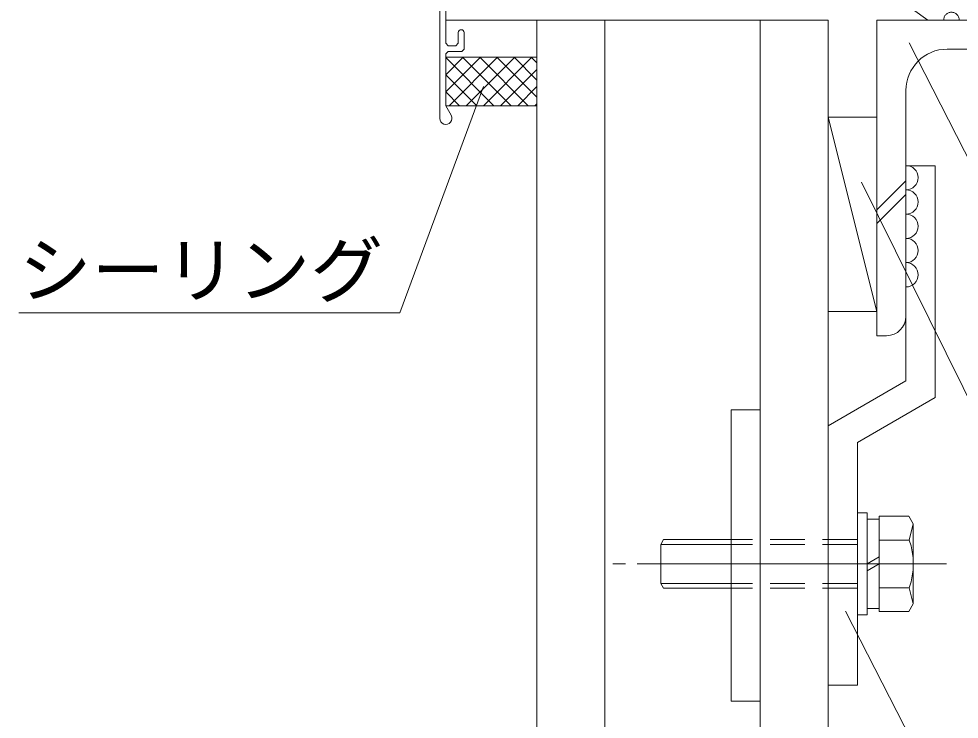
# Model space of a CAD drawing. Units: millimetres at full size, sheet at 1:6; details may follow other scales. Extents: x -1215 to 1203, y -852 to 852.
# Drawn here: x -528.2 to -334.6, y -701.6 to -557.4 of the extents above; entities that cross this region are included whole.
import ezdxf
from ezdxf.enums import TextEntityAlignment as Align

# ---------------------------------------------------------------- set-up
doc = ezdxf.new("R2010")
doc.units = ezdxf.units.MM
doc.header["$LTSCALE"] = 6
doc.linetypes.add('DASHED1', pattern=[1.8, 1.2, -0.6])
for name, color, linetype, lineweight in [('0-1_AL', 5, 'Continuous', 5), ('0-2_SUNPO', 7, 'Continuous', 5), ('0-3_STEEL', 6, 'Continuous', 5), ('0-4_KANAMONO', 6, 'Continuous', 5), ('0-5_FUKUSIZA', 3, 'Continuous', 5), ('0-8_SASH', 134, 'Continuous', 5)]:
    doc.layers.add(name, color=color, linetype=linetype, lineweight=lineweight)
doc.styles.add('ＭＳ ゴシック', font='')
doc.styles.get('ＭＳ ゴシック').set_extended_font_data('MS Gothic')

msp = doc.modelspace()

# ---------------------------------------------------------------- linework, layer by layer
at = {"layer": '0-1_AL'}
for p, q in [((-421.524, -557.614), (-361.524, -557.614)), ((-421.524, -557.614), (-421.524, -771.416)), ((-407.523, -557.614), (-407.523, -771.416)), ((-375.522, -557.614), (-375.522, -771.416)), ((-361.524, -557.614), (-361.524, -771.416))]:
    msp.add_line(p, q, dxfattribs=at)
at = {"layer": '0-2_SUNPO'}
for p, q in [((-344.896, -562.291), (-325.045, -601.207)), ((-432.563, -571.295), (-449.787, -617.916)), ((-354.7, -591.038), (-325.427, -650.169)), ((-449.787, -617.916), (-528.25, -617.916)), ((-357.981, -679.316), (-341.16, -712.157))]:
    msp.add_line(p, q, dxfattribs=at)
at = {"layer": '0-3_STEEL'}
for p, q in [((-351.522, -557.614), (-351.522, -622.614)), ((-286.524, -557.614), (-351.522, -557.614)), ((-290.523, -563.614), (-337.023, -563.614)), ((-345.522, -572.114), (-345.522, -618.614)), ((-351.522, -596.721), (-345.522, -590.721)), ((-351.522, -599.549), (-345.522, -593.549)), ((-349.524, -622.614), (-351.522, -622.614))]:
    msp.add_line(p, q, dxfattribs=at)
for centre, radius, start, end in [((-337.023, -572.114), 8.5, 90, 180), ((-349.524, -618.614), 4, 270, 0)]:
    msp.add_arc(centre, radius, start, end, dxfattribs=at)
at = {"layer": '0-4_KANAMONO'}
for p, q in [((-345.522, -587.614), (-339.522, -587.614)), ((-345.522, -587.614), (-345.522, -631.912)), ((-339.522, -587.614), (-339.522, -635.376)), ((-361.524, -641.15), (-345.522, -631.912)), ((-355.524, -644.614), (-339.522, -635.376)), ((-375.522, -637.882), (-381.522, -637.882)), ((-381.522, -637.882), (-381.522, -697.882)), ((-375.522, -697.882), (-375.522, -637.882)), ((-361.524, -641.15), (-361.524, -694.614)), ((-355.524, -644.614), (-355.524, -694.614)), ((-355.524, -659.114), (-355.524, -680.114)), ((-353.523, -659.114), (-355.524, -659.114)), ((-353.523, -659.114), (-353.523, -680.114)), ((-351.024, -660.414), (-353.523, -660.414)), ((-351.024, -659.799), (-351.024, -679.429)), ((-344.925, -659.799), (-351.024, -659.799)), ((-344.022, -661.364), (-344.925, -659.799)), ((-344.85, -664.706), (-344.022, -661.364)), ((-344.022, -661.364), (-344.022, -677.864)), ((-396.024, -665.614), (-395.445, -664.614)), ((-381.522, -665.614), (-396.024, -665.614)), ((-381.522, -664.614), (-395.445, -664.614)), ((-344.847, -664.706), (-351.024, -664.706)), ((-351.024, -668.17), (-353.523, -669.614)), ((-403.301, -669.614), (-405.935, -669.614)), ((-337.152, -669.614), (-400.911, -669.614)), ((-351.024, -669.613), (-353.523, -671.057)), ((-381.522, -673.614), (-396.024, -673.614)), ((-381.522, -674.614), (-395.445, -674.614)), ((-344.847, -674.521), (-351.024, -674.521)), ((-344.85, -674.521), (-344.022, -677.864)), ((-344.022, -677.864), (-344.925, -679.429)), ((-351.024, -678.814), (-353.523, -678.814)), ((-344.925, -679.429), (-351.024, -679.429)), ((-353.523, -680.114), (-355.524, -680.114)), ((-361.524, -694.614), (-355.524, -694.614)), ((-375.522, -697.882), (-381.522, -697.882))]:
    msp.add_line(p, q, dxfattribs=at)
at = {"layer": '0-4_KANAMONO', "linetype": 'DASHED1'}
for p, q in [((-355.524, -665.614), (-396.024, -665.614)), ((-355.524, -664.614), (-395.445, -664.614)), ((-355.524, -673.614), (-396.024, -673.614)), ((-355.524, -674.614), (-395.445, -674.614))]:
    msp.add_line(p, q, dxfattribs=at)
at = {"layer": '0-4_KANAMONO'}
msp.add_lwpolyline([(-396.024, -665.614), (-396.024, -673.614), (-395.445, -674.614)], dxfattribs=at)
msp.add_arc((-359.022, -669.614), 15, 340.903, 19.09698, dxfattribs=at)
at = {"layer": '0-5_FUKUSIZA'}
for p, q in [((-421.524, -557.614), (-440.324, -557.614)), ((-440.324, -572.434), (-433.168, -565.277)), ((-440.324, -568.898), (-436.704, -565.277)), ((-440.324, -565.363), (-440.239, -565.277)), ((-440.324, -565.277), (-421.524, -565.277)), ((-430.384, -575.277), (-440.324, -565.337)), ((-439.632, -575.277), (-429.632, -565.277)), ((-426.849, -575.277), (-436.849, -565.277)), ((-436.097, -575.277), (-426.097, -565.277)), ((-423.313, -575.277), (-433.313, -565.277)), ((-432.561, -575.277), (-422.561, -565.277)), ((-421.524, -573.53), (-429.778, -565.277)), ((-421.524, -569.995), (-426.242, -565.277)), ((-421.524, -566.459), (-422.707, -565.277)), ((-433.92, -575.277), (-440.324, -568.873)), ((-429.026, -575.277), (-421.524, -567.776)), ((-425.49, -575.277), (-421.524, -571.311)), ((-437.455, -575.277), (-440.324, -572.408)), ((-421.955, -575.277), (-421.524, -574.847)), ((-440.324, -575.277), (-421.524, -575.277)), ((-351.522, -577.614), (-361.524, -577.614)), ((-361.524, -617.614), (-361.524, -577.614)), ((-351.522, -617.614), (-361.524, -577.614)), ((-351.522, -577.614), (-351.522, -617.614)), ((-351.522, -617.614), (-361.524, -617.614))]:
    msp.add_line(p, q, dxfattribs=at)
for centre in [(-345.522, -590.079), (-345.522, -595.079), (-345.522, -600.079), (-345.522, -605.079), (-345.522, -610.079)]:
    msp.add_arc(centre, 2.5, 270, 90, dxfattribs=at)
at = {"layer": '0-8_SASH', "linetype": 'DASHED1'}
msp.add_line((-341.05, -557.614), (-377.224, -531.506), dxfattribs=at)
at = {"layer": '0-8_SASH'}
for p, q in [((-441.524, -545.864), (-441.524, -577.864)), ((-440.324, -545.601), (-440.324, -562.414)), ((-437.724, -560.214), (-437.724, -562.414)), ((-436.524, -560.214), (-436.524, -563.614)), ((-440.324, -562.414), (-439.824, -562.914)), ((-439.824, -562.914), (-438.224, -562.914)), ((-438.224, -562.914), (-437.724, -562.414)), ((-437.024, -564.114), (-436.524, -563.614)), ((-439.824, -564.114), (-440.324, -564.614)), ((-440.324, -564.614), (-440.324, -575.277)), ((-439.824, -564.114), (-437.024, -564.114)), ((-439.192, -577.239), (-440.324, -575.277))]:
    msp.add_line(p, q, dxfattribs=at)
at = {"layer": '0-8_SASH', "linetype": 'DASHED1'}
msp.add_arc((-336.164, -557.614), 1.6, 0, 180, dxfattribs=at)
at = {"layer": '0-8_SASH'}
for centre, radius, start, end in [((-437.124, -560.214), 0.6, 0, 180), ((-440.274, -577.864), 1.25, 180, 30)]:
    msp.add_arc(centre, radius, start, end, dxfattribs=at)

# ---------------------------------------------------------------- texts
at = {"layer": '0-2_SUNPO', "style": 'ＭＳ ゴシック'}
msp.add_text('シーリング', height=11, dxfattribs=at).set_placement((-528.25, -617.916), align=Align.BOTTOM_LEFT)

doc.saveas('drawing.dxf')
